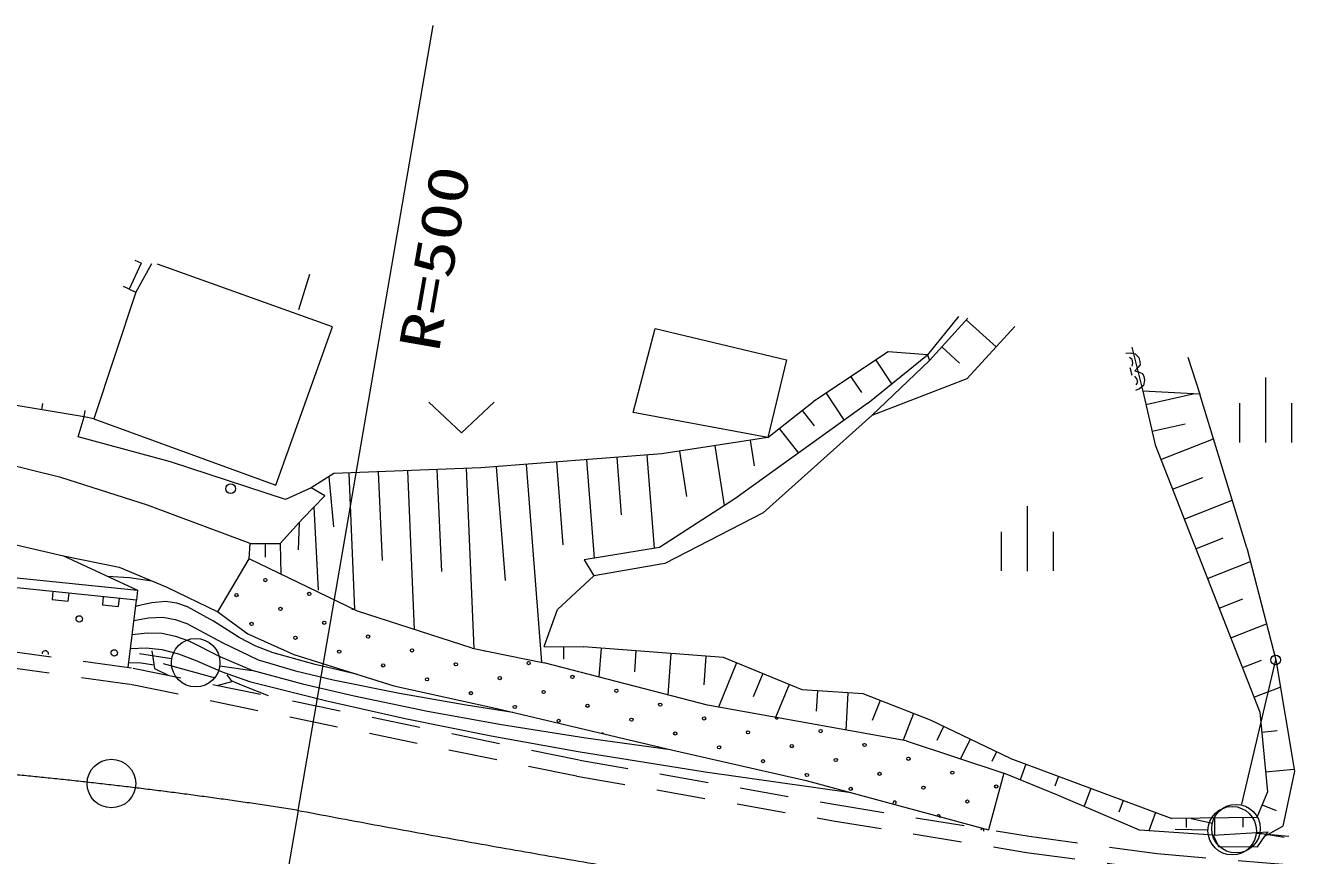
# Model space of a CAD drawing. Units: millimetres, scale not verified. Extents: x 33656 to 673656, y 21260 to 381260.
# Drawn here: x 268808 to 308004, y 286357 to 311871 of the extents above; entities that cross this region are included whole.
import ezdxf
from ezdxf.enums import TextEntityAlignment as Align

# ---------------------------------------------------------------- set-up
doc = ezdxf.new("R2010")
doc.units = ezdxf.units.MM
doc.header["$LTSCALE"] = 1000
doc.linetypes.add('CHAIN', pattern=[18.5, 12, -1.5, 3.5, -1.5])
doc.linetypes.add('USER1', pattern=[2.5, 1.5, -1])
doc.layers.add('S-SUV', color=7, linetype='Continuous', lineweight=13)
doc.styles.add('ＭＳ ゴシック', font='')
doc.styles.get('ＭＳ ゴシック').set_extended_font_data('MS Gothic')

# ---------------------------------------------------------------- blocks, each defined once
blk = doc.blocks.new('BUHIN3')
at = {"color": 7, "linetype": 'Continuous', "lineweight": 13}
blk.add_circle((0, 0), 746, dxfattribs=at)
blk = doc.blocks.new('BUHIN45')
at = {"color": 7, "linetype": 'Continuous', "lineweight": 13}
blk.add_lwpolyline([(-20, 249), (-269, 229), (-229, -269), (20, -249)], dxfattribs=at)

msp = doc.modelspace()

# ---------------------------------------------------------------- linework, layer by layer
at = {"layer": 'S-SUV'}
for p, q in [((277191, 287745), (281342, 311871)), ((272363, 304565), (271998, 303766)), ((272363, 304565), (272181, 304648)), ((272684, 304544), (272201, 303678)), ((278250, 302613), (272869, 304532)), ((277213, 303137), (277552, 304228)), ((271998, 303766), (271816, 303849)), ((271998, 303766), (272201, 303678)), ((272201, 303678), (270913, 299780)), ((276502, 297740), (278250, 302613)), ((297489, 302928), (296533, 301747)), ((297775, 302877), (296597, 301571)), ((297727, 302824), (298647, 301994)), ((299222, 302620), (297746, 301014)), ((287493, 299978), (288163, 302554)), ((288163, 302554), (292201, 301590)), ((295326, 301838), (293037, 300313)), ((296533, 301747), (295326, 301838)), ((296974, 301989), (297521, 301495)), ((302638, 301798), (302772, 301811)), ((302772, 301811), (302924, 301776)), ((302822, 301980), (303157, 300632)), ((292201, 301590), (291625, 299208)), ((294703, 300258), (296533, 301747)), ((296597, 301571), (294826, 299883)), ((294944, 301584), (295432, 300852)), ((296533, 301747), (296597, 301571)), ((302824, 301604), (302746, 301661)), ((302851, 301498), (302824, 301604)), ((302829, 301401), (302851, 301498)), ((302924, 301776), (303038, 301664)), ((303073, 301438), (303006, 301354)), ((303038, 301664), (303069, 301541)), ((303069, 301541), (303073, 301438)), ((304537, 301675), (304913, 300542)), ((294181, 301075), (294503, 300592)), ((302797, 301250), (302771, 301344)), ((302812, 301189), (302797, 301250)), ((302826, 301111), (302812, 301189)), ((303006, 301354), (302911, 301257)), ((302911, 301257), (303043, 301217)), ((302977, 301008), (302911, 301089)), ((303043, 301217), (303149, 301173)), ((303149, 301173), (303183, 301085)), ((303183, 301085), (303212, 300970)), ((306930, 301052), (306930, 299052)), ((297746, 301014), (294826, 299883)), ((303051, 300703), (302927, 300651)), ((302953, 300825), (303003, 300905)), ((303003, 300905), (302977, 301008)), ((303175, 300805), (303051, 300703)), ((303157, 300632), (303535, 298985)), ((304913, 300542), (303157, 300632)), ((303212, 300970), (303175, 300805)), ((270610, 299843), (268014, 300268)), ((269312, 300056), (269344, 300253)), ((281212, 300297), (282212, 299352)), ((282212, 299352), (283212, 300297)), ((294703, 300258), (290610, 297322)), ((291625, 299208), (293037, 300313)), ((293418, 300567), (293973, 299734)), ((303251, 300220), (304702, 300553)), ((306354, 295813), (304913, 300542)), ((306130, 300257), (306130, 299057)), ((307730, 300257), (307730, 299057)), ((270610, 299843), (270642, 300040)), ((291625, 299208), (287493, 299978)), ((294826, 299883), (291490, 296887)), ((292684, 300036), (293053, 299565)), ((270424, 299230), (270610, 299843)), ((270913, 299780), (270610, 299843)), ((270913, 299780), (276502, 297740)), ((291978, 299484), (292569, 298728)), ((303440, 299397), (304462, 299631)), ((273268, 298460), (270424, 299230)), ((291625, 299208), (288374, 298702)), ((291083, 299123), (291206, 298334)), ((303714, 298528), (305334, 299162)), ((269897, 297974), (266482, 298827)), ((288374, 298702), (282810, 298273)), ((288916, 298787), (289133, 297391)), ((290000, 298955), (290286, 297113)), ((303535, 298985), (306753, 290763)), ((276804, 297297), (273268, 298460)), ((283274, 298309), (283558, 294814)), ((284201, 298380), (284671, 292299)), ((285129, 298452), (285325, 295903)), ((286056, 298523), (286289, 295500)), ((286983, 298595), (287120, 296828)), ((287911, 298667), (288132, 295800)), ((272554, 297127), (269897, 297974)), ((278291, 298095), (277591, 297658)), ((278133, 297997), (278279, 296462)), ((282810, 298273), (278291, 298095)), ((278743, 298113), (278923, 293917)), ((279647, 298149), (279769, 295421)), ((280551, 298184), (280757, 293306)), ((281454, 298219), (281592, 295091)), ((282358, 298255), (282590, 292716)), ((304071, 297615), (305001, 297978)), ((277591, 297658), (276804, 297297)), ((278013, 297410), (277591, 297658)), ((275710, 295948), (272554, 297127)), ((277338, 296712), (278013, 297410)), ((290610, 297322), (288298, 295827)), ((304429, 296701), (305907, 297280)), ((263657, 297011), (269977, 295573)), ((276640, 295952), (277338, 296712)), ((277676, 297061), (277809, 294512)), ((291490, 296887), (288461, 295329)), ((299602, 297099), (299602, 295099)), ((277218, 296588), (277190, 295749)), ((275683, 295480), (275710, 295948)), ((275710, 295948), (276640, 295952)), ((276175, 295950), (276177, 295525)), ((276640, 295952), (276656, 295010)), ((298802, 296304), (298802, 295104)), ((300402, 296304), (300402, 295104)), ((304786, 295787), (305631, 296118)), ((269977, 295573), (271691, 295225)), ((269977, 295573), (272248, 294509)), ((288298, 295827), (285984, 295450)), ((306354, 295813), (307241, 292370)), ((271691, 295225), (273156, 294602)), ((274724, 293851), (275683, 295480)), ((279015, 293872), (275683, 295480)), ((285984, 295450), (286277, 294955)), ((288461, 295329), (286277, 294955)), ((305144, 294874), (306463, 295390)), ((272218, 294210), (266040, 294842)), ((266067, 295141), (272248, 294509)), ((271318, 294944), (272006, 294900)), ((272006, 294900), (272695, 294798)), ((285161, 293916), (286277, 294955)), ((272248, 294509), (272218, 294210)), ((273156, 294602), (274724, 293851)), ((271964, 292139), (272218, 294210)), ((272233, 294026), (272194, 294016)), ((272263, 294033), (272233, 294026)), ((272695, 294129), (272263, 294033)), ((273109, 294161), (272695, 294129)), ((273457, 294111), (273109, 294161)), ((273786, 294002), (273457, 294111)), ((274586, 293559), (273786, 294002)), ((305501, 293960), (306226, 294244)), ((272141, 293583), (272587, 293662)), ((272587, 293662), (273035, 293680)), ((273035, 293680), (273404, 293616)), ((273404, 293616), (273764, 293492)), ((274724, 293851), (275643, 293174)), ((282539, 292726), (279015, 293872)), ((284750, 292784), (285161, 293916)), ((272088, 293150), (272549, 293202)), ((272549, 293202), (273000, 293192)), ((273000, 293192), (273417, 293102)), ((273764, 293492), (274855, 292900)), ((275374, 293055), (274586, 293559)), ((305859, 293047), (306956, 293476)), ((273417, 293102), (273826, 292951)), ((273826, 292951), (274786, 292475)), ((274855, 292900), (275965, 292368)), ((275891, 292791), (275374, 293055)), ((275643, 293174), (277057, 292541)), ((276420, 292587), (275891, 292791)), ((272035, 292718), (272515, 292736)), ((273301, 292402), (272313, 292560)), ((272515, 292736), (272995, 292694)), ((272693, 292650), (272774, 292109)), ((272995, 292694), (273512, 292560)), ((273512, 292560), (274028, 292364)), ((274786, 292475), (275762, 292059)), ((277709, 292226), (276420, 292587)), ((277057, 292541), (280129, 291572)), ((282539, 292726), (284750, 292283)), ((284750, 292784), (285962, 292774)), ((285349, 292780), (285345, 292390)), ((290264, 292447), (285962, 292774)), ((286500, 292733), (286433, 291847)), ((287575, 292651), (287526, 292004)), ((288651, 292570), (288554, 291297)), ((289726, 292488), (289660, 291608)), ((292688, 291446), (290264, 292447)), ((271982, 292285), (272368, 292275)), ((272368, 292275), (272758, 292217)), ((272774, 292109), (273195, 291896)), ((273036, 292259), (274640, 291822)), ((274028, 292364), (274849, 292007)), ((274784, 292183), (275775, 292049)), ((274849, 292007), (275691, 291707)), ((275762, 292059), (277326, 291633)), ((275965, 292368), (277107, 292034)), ((277107, 292034), (278269, 291756)), ((279014, 291923), (277709, 292226)), ((289777, 290980), (284750, 292283)), ((290668, 292280), (290107, 290921)), ((306198, 287933), (307241, 292370)), ((306216, 292133), (306808, 292365)), ((307241, 292370), (307820, 288948)), ((274696, 291587), (275152, 291710)), ((275002, 291907), (275152, 291710)), ((275375, 291629), (275136, 291731)), ((275605, 291531), (275375, 291629)), ((275691, 291707), (278071, 291113)), ((277326, 291633), (278911, 291265)), ((278269, 291756), (280305, 291344)), ((291476, 291947), (291182, 291236)), ((276274, 291263), (275605, 291531)), ((278911, 291265), (281163, 290795)), ((280129, 291572), (283296, 290874)), ((280305, 291344), (282359, 290989)), ((292284, 291613), (291867, 290603)), ((294561, 291331), (292688, 291446)), ((293156, 291418), (293118, 290797)), ((294092, 291360), (294022, 290215)), ((296625, 290515), (294561, 291331)), ((306574, 291220), (307382, 291536)), ((278071, 291113), (280480, 290573)), ((282359, 290989), (283072, 290873)), ((283072, 290873), (283786, 290759)), ((283296, 290874), (288708, 289599)), ((295879, 289880), (289777, 290980)), ((295077, 291127), (294833, 290510)), ((280480, 290573), (283127, 290033)), ((281163, 290795), (283438, 290383)), ((296109, 290719), (295784, 289898)), ((299066, 289353), (296625, 290515)), ((306753, 290763), (306992, 288313)), ((283438, 290383), (286037, 289979)), ((297032, 290321), (296829, 289895)), ((306812, 290150), (307287, 290197)), ((283127, 290033), (285794, 289550)), ((286037, 289979), (288640, 289615)), ((295879, 289880), (298884, 288887)), ((297846, 289934), (297556, 289326)), ((285794, 289550), (289703, 288933)), ((288708, 289599), (292804, 288667)), ((298659, 289546), (298515, 289243)), ((299066, 289353), (304048, 287491)), ((289703, 288933), (294193, 288291)), ((298884, 288887), (298416, 287151)), ((300517, 288226), (298884, 288887)), ((299564, 289166), (299384, 288685)), ((306932, 288925), (307809, 289011)), ((307820, 288948), (307457, 287260)), ((292804, 288667), (298416, 287151)), ((300561, 288794), (300447, 288489)), ((303057, 287138), (300517, 288226)), ((301557, 288422), (301350, 287869)), ((306992, 288313), (306663, 287524)), ((277191, 287745), (273201, 264557)), ((302553, 288050), (302419, 287689)), ((306827, 287918), (307252, 287741)), ((303550, 287677), (303341, 287119)), ((306663, 287524), (304048, 287491)), ((304484, 287497), (304487, 287223)), ((305299, 287338), (304639, 287480)), ((305355, 287507), (305362, 286988)), ((306227, 287518), (306231, 287230)), ((305316, 286986), (303057, 287138)), ((305153, 287134), (304154, 287154)), ((305316, 286986), (307008, 287081)), ((305316, 286986), (305484, 286635)), ((306650, 287049), (307645, 286956)), ((306683, 286624), (306907, 286951)), ((306764, 287049), (307500, 286917)), ((306907, 286951), (307457, 287260)), ((306907, 286951), (307008, 287081)), ((305484, 286635), (306683, 286624))]:
    msp.add_line(p, q, dxfattribs=at)
at = {"layer": 'S-SUV', "linetype": 'USER1'}
for p, q in [((268107, 292674), (272117, 292118)), ((268054, 292177), (272032, 291625)), ((272117, 292118), (285849, 289293)), ((272032, 291625), (285756, 288801)), ((285849, 289293), (293714, 287920)), ((285756, 288801), (293633, 287427)), ((293714, 287920), (299658, 286948)), ((293633, 287427), (299584, 286453)), ((299658, 286948), (303594, 286414)), ((299584, 286453), (303540, 285917)), ((303594, 286414), (316591, 285325))]:
    msp.add_line(p, q, dxfattribs=at)
at = {"layer": 'S-SUV'}
for centre, radius in [((275114, 297633), 149), ((276182, 294824), 49.8), ((275295, 294362), 49.8), ((277531, 294398), 49.8), ((276644, 293937), 49.8), ((270462, 293629), 99.5), ((275757, 293475), 49.8), ((277993, 293511), 49.8), ((277106, 293049), 49.8), ((279341, 293086), 49.8), ((271538, 292584), 99.5), ((278454, 292624), 49.8), ((280690, 292660), 49.8), ((307241, 292370), 149), ((279803, 292199), 49.8), ((282039, 292235), 49.8), ((284275, 292271), 49.8), ((281152, 291773), 49.8), ((283387, 291810), 49.8), ((285623, 291846), 49.8), ((282500, 291348), 49.8), ((284736, 291384), 49.8), ((286972, 291421), 49.8), ((283849, 290923), 49.8), ((286085, 290959), 49.8), ((288321, 290995), 49.8), ((285198, 290497), 49.8), ((287434, 290533), 49.8), ((289669, 290570), 49.8), ((288782, 290108), 49.8), ((291018, 290144), 49.8), ((293254, 290181), 49.8), ((290131, 289683), 49.8), ((292367, 289719), 49.8), ((294603, 289755), 49.8), ((271450, 288569), 746), ((291480, 289257), 49.8), ((293716, 289294), 49.8), ((295951, 289330), 49.8), ((292829, 288832), 49.8), ((295064, 288868), 49.8), ((297300, 288904), 49.8), ((296413, 288443), 49.8), ((298649, 288479), 49.8), ((294177, 288407), 49.8), ((297762, 288017), 49.8), ((306021, 287183), 746)]:
    msp.add_circle(centre, radius, dxfattribs=at)
for centre, radius, start, end in [((278880, 293973), 49.8, 194.036, 294.4395), ((269417, 292553), 99.5, 348.0445, 180.4896), ((282926, 292697), 49.8, 239.7521, 277.5612), ((291905, 290606), 49.8, 180.6159, 338.9579), ((286547, 290072), 49.8, 32.4809, 121.0017), ((295526, 287981), 49.8, 306.751, 199.1428), ((296875, 287556), 49.8, 321.4592, 184.4344), ((298223, 287130), 49.8, 334.7803, 171.1134)]:
    msp.add_arc(centre, radius, start, end, dxfattribs=at)
at = {"layer": 'S-SUV', "linetype": 'CHAIN'}
for centre, radius, start, end in [((254149, 139526), 150000, 81.17992, 94.2876), ((370402, 778979), 500000, 259.25098, 263.70691)]:
    msp.add_arc(centre, radius, start, end, dxfattribs=at)

# ---------------------------------------------------------------- block references
at = {"layer": 'S-SUV', "rotation": 79.59187}
for p in [(269901, 294447), (271445, 294289)]:
    msp.add_blockref('BUHIN45', p, dxfattribs=at)
at = {"layer": 'S-SUV', "xscale": 0.9999481, "yscale": 0.9999481, "rotation": 359.78209}
for p in [(274041, 292283), (305903, 287119)]:
    msp.add_blockref('BUHIN3', p, dxfattribs=at)

# ---------------------------------------------------------------- texts
at = {"layer": 'S-SUV', "style": 'ＭＳ ゴシック', "width": 1.35}
msp.add_text('R=500', height=1246, rotation=80.1, dxfattribs=at).set_placement((281879, 301731), align=Align.BOTTOM_LEFT)

doc.saveas('drawing.dxf')
